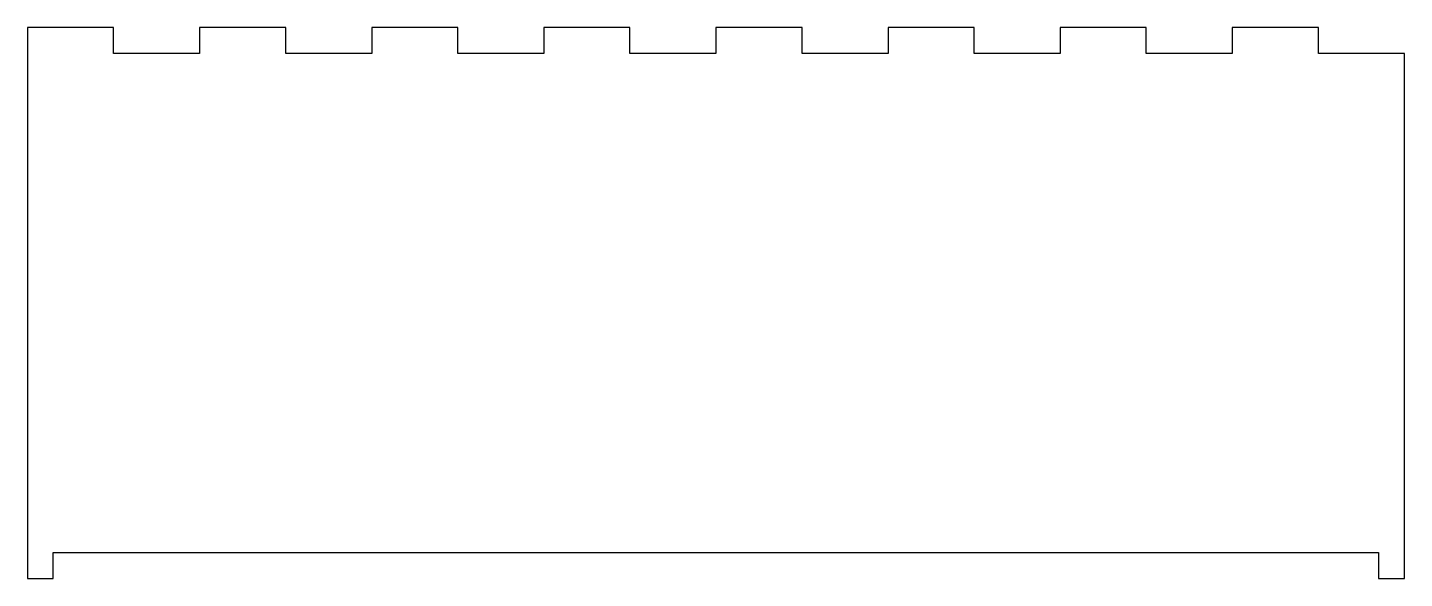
# Model space of a CAD drawing. Header units: millimetres. Extents: x -11 to 149, y -61 to 3.
import ezdxf

# ---------------------------------------------------------------- set-up
doc = ezdxf.new("R2010")
doc.units = ezdxf.units.MM
doc.layers.get('0').update_dxf_attribs({"linetype": 'CONTINUOUS'})

msp = doc.modelspace()

# ---------------------------------------------------------------- linework, layer by layer
for p, q in [((-10.53, 3), (-10.53, -61)), ((-0.53, 3), (-10.53, 3)), ((-0.53, 0), (-0.53, 3)), ((19.47, 3), (9.47, 3)), ((9.47, 3), (9.47, 0)), ((19.47, 0), (19.47, 3)), ((39.47, 3), (29.47, 3)), ((39.47, 0), (39.47, 3)), ((49.47, 3), (49.47, 0)), ((59.47, 3), (49.47, 3)), ((59.47, 0), (59.47, 3)), ((69.47, 3), (69.47, 0)), ((79.47, 3), (69.47, 3)), ((79.47, 0), (79.47, 3)), ((99.47, 3), (89.47, 3)), ((89.47, 3), (89.47, 0)), ((99.47, 0), (99.47, 3)), ((119.47, 3), (109.47, 3)), ((109.47, 3), (109.47, 0)), ((119.47, 0), (119.47, 3)), ((139.47, 3), (129.47, 3)), ((129.47, 3), (129.47, 0)), ((139.47, 3), (129.47, 3)), ((129.47, 3), (129.47, 0)), ((139.47, 3), (129.47, 3)), ((129.47, 3), (129.47, 0)), ((139.47, 0), (139.47, 3)), ((139.47, 0), (139.47, 3)), ((139.47, 0), (139.47, 3)), ((9.47, 0), (-0.53, 0)), ((29.47, 0), (19.47, 0)), ((49.47, 0), (39.47, 0)), ((69.47, 0), (59.47, 0)), ((89.47, 0), (79.47, 0)), ((109.47, 0), (99.47, 0)), ((129.47, 0), (119.47, 0)), ((149.47, 0), (139.47, 0)), ((149.47, 0), (139.47, 0)), ((149.47, 0), (139.47, 0)), ((149.47, -61), (149.47, 0)), ((-7.53, -61), (-7.53, -58)), ((-7.53, -58), (146.47, -58)), ((146.47, -58), (146.47, -61)), ((-10.53, -61), (-7.53, -61)), ((146.47, -61), (149.47, -61))]:
    msp.add_line(p, q)
msp.add_lwpolyline([(-7.53, -61), (-7.53, -58), (146.47, -58), (146.47, -61), (149.47, -61), (149.47, 0), (139.47, 0), (139.47, 3), (129.47, 3), (129.47, 0), (119.47, 0), (119.47, 3), (109.47, 3), (109.47, 0), (99.47, 0), (99.47, 3), (89.47, 3), (89.47, 0), (79.47, 0), (79.47, 3), (69.47, 3), (69.47, 0), (59.47, 0), (59.47, 3), (49.47, 3), (49.47, 0), (39.47, 0), (39.47, 3), (29.47, 3), (29.47, 0), (19.47, 0), (19.47, 3), (9.47, 3), (9.47, 0), (-0.53, 0), (-0.53, 3), (-10.53, 3), (-10.53, -61)], close=True)

doc.saveas('drawing.dxf')
